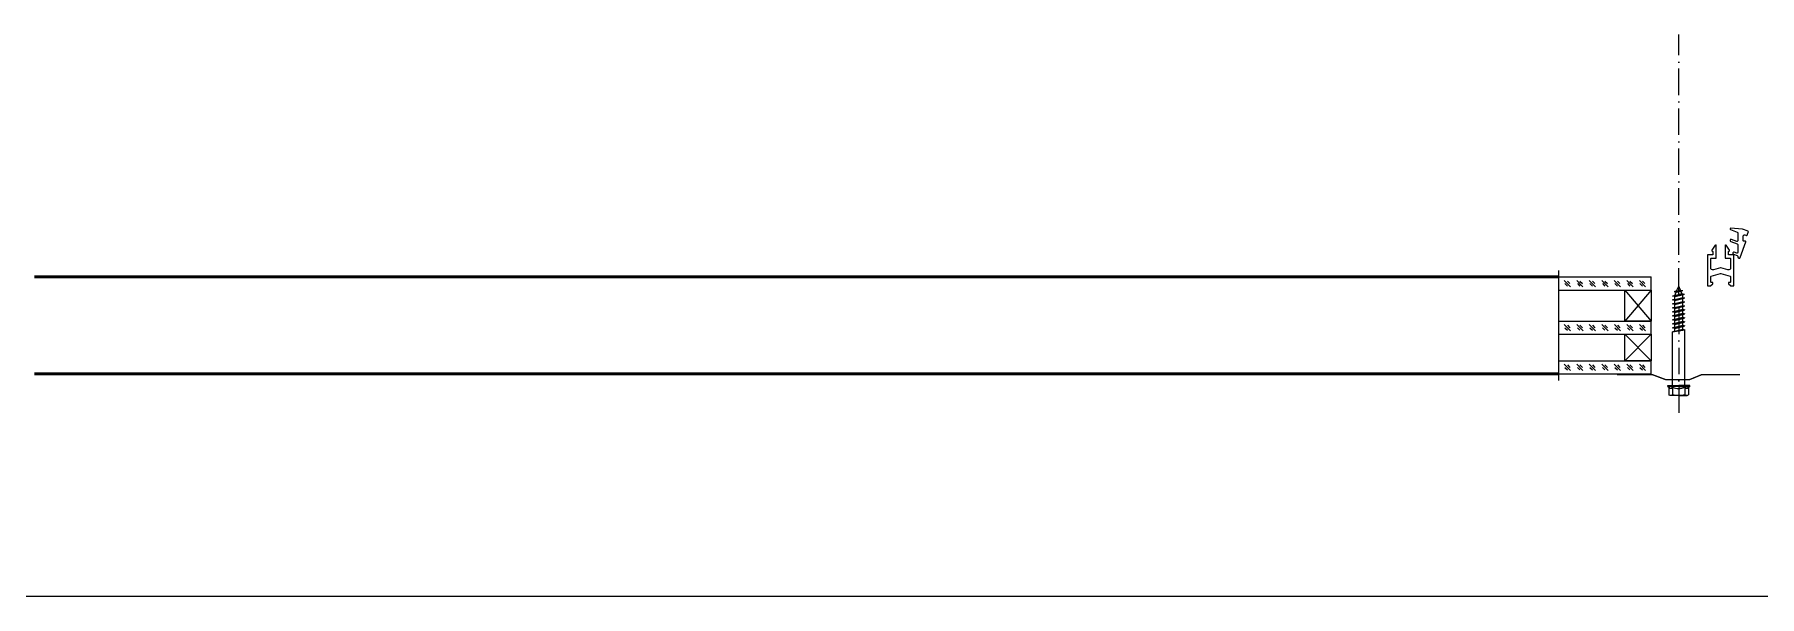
# Model space of a CAD drawing. Header units: millimetres. Extents: x -7155 to 483283, y -227682 to 148426.
# Drawn here: x 36253 to 37036, y 70845 to 71100 of the extents above; entities that cross this region are included whole.
import ezdxf

# ---------------------------------------------------------------- set-up
doc = ezdxf.new("R2010")
doc.units = ezdxf.units.MM
doc.linetypes.add('ACAD_ISO10W100', pattern=[18, 12, -3, 0, -3])
doc.linetypes.add('CENTER2', pattern=[28.575, 19.05, -3.175, 3.175, -3.175])
for name, color, linetype, lineweight in [('Al', 59, 'Continuous', 13), ('Cen', 1, 'CENTER2', 13), ('OSN', 7, 'Continuous', 0), ('АР_Стены_Стекло', 4, 'Continuous', 13), ('Витражные конструкции', 252, 'Continuous', 15), ('Оси', 1, 'ACAD_ISO10W100', 13)]:
    doc.layers.add(name, color=color, linetype=linetype, lineweight=lineweight)
doc.layers.add('РД_Витраж_проем', color=80, linetype='Continuous', lineweight=0, plot=False)

# ---------------------------------------------------------------- blocks, each defined once
blk = doc.blocks.new('VS_5i5x45')
for p, q in [((-5.1, 3.85), (-4.72, 4.5)), ((-5.1, -3.85), (-5.1, 3.85)), ((-5.1, 0), (-5.1, 3.85)), ((-5.1, 0), (-5.1, -3.85)), ((-1.39, 4.5), (-4.72, 4.5)), ((-1.39, 2.75), (-4.71, 2.75)), ((-1.39, 2.75), (-3.23, 2.75)), ((-1.06, 5), (-1.39, 4.5)), ((-1.06, 5), (-0.5, 5)), ((-1.06, 0), (-1.06, 5)), ((-1.06, 0), (-1.06, -5)), ((-0.5, 5), (-0.5, 0)), ((-0.5, 2.75), (23.84, 2.75)), ((-0.5, -5), (-0.5, 0)), ((23.84, 2.75), (24.74, -2.75)), ((24.1, 1.8), (23.84, 2.75)), ((24.1, 1.8), (25, -1.8)), ((24.1, 1.8), (25.37, 1.8)), ((25.37, 1.8), (25.64, 2.75)), ((25.37, 1.8), (26.27, -1.8)), ((25.64, 2.75), (26.54, -2.75)), ((25.9, 1.8), (25.64, 2.75)), ((25.9, 1.8), (26.8, -1.8)), ((25.9, 1.8), (27.17, 1.8)), ((27.17, 1.8), (27.44, 2.75)), ((27.17, 1.8), (28.07, -1.8)), ((27.44, 2.75), (28.34, -2.75)), ((27.7, 1.8), (27.44, 2.75)), ((27.7, 1.8), (28.6, -1.8)), ((27.7, 1.8), (28.97, 1.8)), ((28.97, 1.8), (29.24, 2.75)), ((28.97, 1.8), (29.87, -1.8)), ((29.24, 2.75), (30.14, -2.75)), ((29.5, 1.8), (29.24, 2.75)), ((29.5, 1.8), (30.4, -1.8)), ((29.5, 1.8), (30.77, 1.8)), ((30.77, 1.8), (31.04, 2.75)), ((30.77, 1.8), (31.67, -1.8)), ((31.04, 2.75), (31.94, -2.75)), ((31.3, 1.8), (31.04, 2.75)), ((31.3, 1.8), (32.2, -1.8)), ((31.3, 1.8), (32.57, 1.8)), ((32.57, 1.8), (32.84, 2.75)), ((32.57, 1.8), (33.47, -1.8)), ((32.84, 2.75), (33.74, -2.75)), ((33.1, 1.8), (32.84, 2.75)), ((33.1, 1.8), (34, -1.8)), ((33.1, 1.8), (34.37, 1.8)), ((34.37, 1.8), (34.64, 2.75)), ((34.37, 1.8), (35.27, -1.8)), ((34.64, 2.75), (35.54, -2.75)), ((34.9, 1.8), (34.64, 2.75)), ((34.9, 1.8), (35.8, -1.8)), ((34.9, 1.8), (36.17, 1.8)), ((36.17, 1.8), (36.44, 2.75)), ((36.17, 1.8), (37.07, -1.8)), ((36.44, 2.75), (37.34, -2.75)), ((36.7, 1.8), (36.44, 2.75)), ((36.7, 1.8), (37.6, -1.8)), ((36.7, 1.8), (37.97, 1.8)), ((37.97, 1.8), (38.24, 2.75)), ((37.97, 1.8), (38.87, -1.8)), ((38.24, 2.75), (39.14, -2.75)), ((38.5, 1.8), (38.24, 2.75)), ((38.5, 1.8), (39.4, -1.8)), ((38.5, 1.8), (39.77, 1.8)), ((39.77, 1.8), (40.04, 2.75)), ((39.77, 1.8), (40.63, -1.66)), ((40.04, 2.75), (40.91, -2.57)), ((40.3, 1.8), (40.04, 2.75)), ((40.3, 1.8), (41.72, 1.19)), ((40.3, 1.8), (41.11, -1.45)), ((41.72, 1.19), (41.94, 2.13)), ((41.72, 1.19), (42.26, -0.96)), ((42.32, 0.94), (41.94, 2.13)), ((41.94, 2.13), (42.6, -1.9)), ((42.32, 0.94), (44.5, 0)), ((42.32, 0.94), (42.74, -0.75)), ((42.74, -0.75), (44.5, 0)), ((-5.1, -3.85), (-4.72, -4.5)), ((-1.39, -4.5), (-4.72, -4.5)), ((-1.39, -2.75), (-4.71, -2.75)), ((-1.06, -5), (-1.39, -4.5)), ((-1.06, -5), (-0.5, -5)), ((-0.5, -2.75), (24.74, -2.75)), ((25, -1.8), (24.74, -2.75)), ((25, -1.8), (26.27, -1.8)), ((26.27, -1.8), (26.54, -2.75)), ((26.8, -1.8), (26.54, -2.75)), ((26.8, -1.8), (28.07, -1.8)), ((28.07, -1.8), (28.34, -2.75)), ((28.6, -1.8), (28.34, -2.75)), ((28.6, -1.8), (29.87, -1.8)), ((29.87, -1.8), (30.14, -2.75)), ((30.4, -1.8), (30.14, -2.75)), ((30.4, -1.8), (31.67, -1.8)), ((31.67, -1.8), (31.94, -2.75)), ((32.2, -1.8), (31.94, -2.75)), ((32.2, -1.8), (33.47, -1.8)), ((33.47, -1.8), (33.74, -2.75)), ((34, -1.8), (33.74, -2.75)), ((34, -1.8), (35.27, -1.8)), ((35.27, -1.8), (35.54, -2.75)), ((35.8, -1.8), (35.54, -2.75)), ((35.8, -1.8), (37.07, -1.8)), ((37.07, -1.8), (37.34, -2.75)), ((37.6, -1.8), (37.34, -2.75)), ((37.6, -1.8), (38.87, -1.8)), ((38.87, -1.8), (39.14, -2.75)), ((39.4, -1.8), (39.14, -2.75)), ((39.4, -1.8), (40.3, -1.8)), ((40.3, -1.8), (40.63, -1.66)), ((40.63, -1.66), (40.9, -2.61)), ((41.11, -1.45), (40.9, -2.61)), ((41.11, -1.45), (42.26, -0.96)), ((42.26, -0.96), (42.6, -1.9)), ((42.74, -0.75), (42.6, -1.9))]:
    blk.add_line(p, q)
for centre, radius, start, end in [((-3.53, 3.63), 1.48, 144.06038, 216.67043), ((5.53, 0.37), 10.51, 166.9324, 182.03073), ((6.09, 0), 7.97, 159.82466, 200.17534), ((-0.77, 3.62), 1.07, 125.30926, 234.69074), ((-3.53, -3.63), 1.48, 143.32957, 215.93962), ((5.53, -0.37), 10.51, 177.96927, 193.0676), ((-0.77, -3.62), 1.07, 125.30926, 234.69074)]:
    blk.add_arc(centre, radius, start, end)
blk = doc.blocks.new('Стекло 6 мм разрез')
at = {"layer": 'Al'}
for p, q in [((-3, -41.94), (-3, 0)), ((3, -41.94), (3, 0))]:
    blk.add_line(p, q, dxfattribs=at)
at = {"layer": 'Al', "ltscale": 4}
blk.add_line((3, 0), (-3, 0), dxfattribs=at)
at = {"layer": 'Al', "color": 5, "linetype": 'Continuous'}
for p, q in [((-1.42, -5.36), (1.42, -2.52)), ((-1.14, -3.94), (0, -2.81)), ((0, -5.08), (1.14, -3.94)), ((-1.42, -11.04), (1.42, -8.2)), ((-1.42, -16.71), (1.42, -13.88)), ((-1.14, -9.62), (0, -8.48)), ((-1.14, -15.3), (0, -14.16)), ((0, -10.75), (1.14, -9.62)), ((0, -16.43), (1.14, -15.3)), ((-1.42, -22.39), (1.42, -19.55)), ((-1.14, -20.97), (0, -19.84)), ((0, -22.11), (1.14, -20.97)), ((-1.42, -28.07), (1.42, -25.23)), ((-1.42, -33.74), (1.42, -30.91)), ((-1.14, -26.65), (0, -25.51)), ((-1.14, -32.33), (0, -31.19)), ((0, -27.78), (1.14, -26.65)), ((-1.42, -39.42), (1.42, -36.58)), ((-1.14, -38), (0, -36.87)), ((0, -33.46), (1.14, -32.33)), ((0, -39.14), (1.14, -38))]:
    blk.add_line(p, q, dxfattribs=at)
blk = doc.blocks.new('СПД 44 6+6+6')
at = {"layer": 'Al', "ltscale": 4}
for p, q in [((6, -11.99), (20, 0.01)), ((6, 0), (20, -11.99)), ((26, 0), (38, -11.99)), ((26, -11.99), (38, 0))]:
    blk.add_line(p, q, dxfattribs=at)
for points in [[(6, 0), (20, 0.01), (20, -11.99), (6, -11.99)], [(26, 0), (38, 0), (38, -11.99), (26, -11.99)]]:
    blk.add_lwpolyline(points, close=True, dxfattribs=at)
at = {"layer": 'Cen', "ltscale": 5}
blk.add_line((47, -41.93), (-3, -41.93), dxfattribs=at)
at = {"layer": 'Al', "ltscale": 4}
for p in [(3, 0), (23, 0.01), (41, 0)]:
    blk.add_blockref('Стекло 6 мм разрез', p, dxfattribs=at)
blk = doc.blocks.new('tpu004MM')
blk.add_lwpolyline([(4.03, -6.33, -1), (4.37, -7.27), (2.67, -7.89, 0.315299), (2.5, -8.12), (2.5, -8.48, -0.8391), (1.34, -8.69), (-1.21, -1.7, -0.520567), (-0.97, -1.37), (-0.2, -1.37, 0.414214), (0, -1.17), (0, 1.07, 0.520567), (-0.67, 1.54), (-1.48, 1.25, -0.414214), (-1.8, 1.4), (-2.31, 2.8, -0.414214), (-2.17, 3.13), (0.39, 4.05, -0.067914), (0.45, 4.07), (5.67, 4.48, -0.87281), (5.8, 3.89), (2.67, 2.75, 0.315299), (2.5, 2.52), (2.5, -1.2, 0.520567), (2.84, -1.44), (5.33, -0.53, -1), (5.67, -1.47), (2.67, -2.57, 0.315299), (2.5, -2.8), (2.5, -6.53, 0.520567), (2.84, -6.76)], format="xyb", close=True)
blk = doc.blocks.new('РУ-65.02')
at = {"layer": 'OSN', "xscale": -1}
blk.add_blockref('tpu004MM', (0, 0.05), dxfattribs=at)
blk = doc.blocks.new('ТПУ-032-14')
at = {"color": 191}
for p, q in [((-12, 0), (-12, -14)), ((-9.75, 0), (-12, 0)), ((-8.46, 4.39), (-9.96, 2.14)), ((-9.95, 1.85), (-9.6, 1.58)), ((-9.5, 1.38), (-9.5, 0.25)), ((-8, -1.25), (-8, 4.25)), ((-4, 4.25), (-4, -1.25)), ((-2.04, 2.14), (-3.54, 4.39)), ((-2.5, 0.25), (-2.5, 1.38)), ((-2.4, 1.58), (-2.05, 1.85)), ((0, 0), (-2.25, 0)), ((0, -14), (0, 0)), ((-10.5, -5.81), (-10.5, -1.75)), ((-10.25, -1.5), (-8.25, -1.5)), ((-6.06, -5.92), (-9.24, -6.77)), ((-2.76, -6.77), (-5.94, -5.92)), ((-3.75, -1.5), (-1.75, -1.5)), ((-1.5, -1.75), (-1.5, -5.81)), ((-12, -14), (-10.6, -14)), ((-10.5, -12.25), (-10.5, -9.89)), ((-10.43, -13.93), (-9.57, -13.07)), ((-10.31, -9.65), (-6.06, -8.51)), ((-9.75, -12.5), (-10.25, -12.5)), ((-9.5, -12.9), (-9.5, -12.75)), ((-5.94, -8.51), (-1.69, -9.65)), ((-2.5, -12.75), (-2.5, -12.9)), ((-2.43, -13.07), (-1.57, -13.93)), ((-1.75, -12.5), (-2.25, -12.5)), ((-1.5, -9.89), (-1.5, -12.25)), ((-1.4, -14), (0, -14))]:
    blk.add_line(p, q, dxfattribs=at)
for centre, start, end in [((-9.75, 2), 146.30993, 216.61583), ((-8.25, 4.25), 0, 146.30993), ((-3.75, 4.25), 33.69007, 180), ((-2.25, 2), 323.38417, 33.69007), ((-8.25, -1.25), 270, 0), ((-6, -6.16), 75, 105), ((-3.75, -1.25), 180, 270), ((-10.6, -13.75), 270, 315), ((-9.75, -12.75), 0, 90), ((-9.75, -12.9), 315, 0), ((-2.25, -12.75), 90, 180), ((-2.25, -12.9), 180, 225), ((-1.4, -13.75), 225, 270)]:
    blk.add_arc(centre, 0.25, start, end, dxfattribs=at)
at = {"color": 191, "extrusion": (0, 0, -1)}
for centre, radius, start, end in [((9.75, 0.25), 0.25, 180, 270), ((9.75, 1.38), 0.25, 127.90448, 180), ((2.25, 1.38), 0.25, 0, 52.09552), ((2.25, 0.25), 0.25, 270, 0), ((10.25, -1.75), 0.25, 0, 90), ((9.5, -5.81), 1, 255, 0), ((2.5, -5.81), 1, 180, 285), ((1.75, -1.75), 0.25, 90, 180), ((10.25, -9.89), 0.25, 0, 75), ((10.25, -12.25), 0.25, 270, 0), ((6, -8.75), 0.25, 75, 105), ((1.75, -12.25), 0.25, 180, 270), ((1.75, -9.89), 0.25, 105, 180)]:
    blk.add_arc(centre, radius, start, end, dxfattribs=at)

msp = doc.modelspace()

# ---------------------------------------------------------------- linework, layer by layer
at = {"layer": 'АР_Стены_Стекло', "color": 18, "lineweight": 50, "true_color": 0x000000}
for p, q in [((36944.58, 70989.97), (36253.45, 70989.97)), ((36944.58, 70945.97), (36253.45, 70945.97))]:
    msp.add_line(p, q, dxfattribs=at)
at = {"layer": 'Витражные конструкции', "color": 18, "true_color": 0x000000, "const_width": 0.6}
msp.add_lwpolyline([(37026.78, 70945.67), (37009.42, 70945.67), (37003.8, 70943.36), (36993.22, 70943.36), (36987.05, 70945.67), (36970.98, 70945.67)], dxfattribs=at)
at = {"layer": 'Оси', "color": 18, "true_color": 0x000000}
for p, q in [((36999.01, 70982), (36999.01, 71100)), ((36999.01, 70976), (36999, 70928.27))]:
    msp.add_line(p, q, dxfattribs=at)
at = {"layer": 'РД_Витраж_проем', "color": 18, "linetype": 'Continuous', "lineweight": 0, "true_color": 0x000000}
msp.add_line((44500, 70845), (28700, 70845), dxfattribs=at)

# ---------------------------------------------------------------- block references
at = {"color": 18, "true_color": 0x000000}
msp.add_blockref('РУ-65.02', (37028.25, 71007.52), dxfattribs=at)
at = {"layer": 'Al', "color": 18, "ltscale": 4, "true_color": 0x000000}
msp.add_blockref('ТПУ-032-14', (37024.01, 71000), dxfattribs=at)
at = {"layer": 'Al', "color": 18, "ltscale": 4, "true_color": 0x000000, "rotation": 270}
msp.add_blockref('СПД 44 6+6+6', (36986.51, 70989.97), dxfattribs=at)
at = {"layer": 'Витражные конструкции', "color": 18, "ltscale": 25, "true_color": 0x000000, "rotation": 89.99999999999999}
msp.add_blockref('VS_5i5x45', (36999, 70941.3), dxfattribs=at)

doc.saveas('drawing.dxf')
